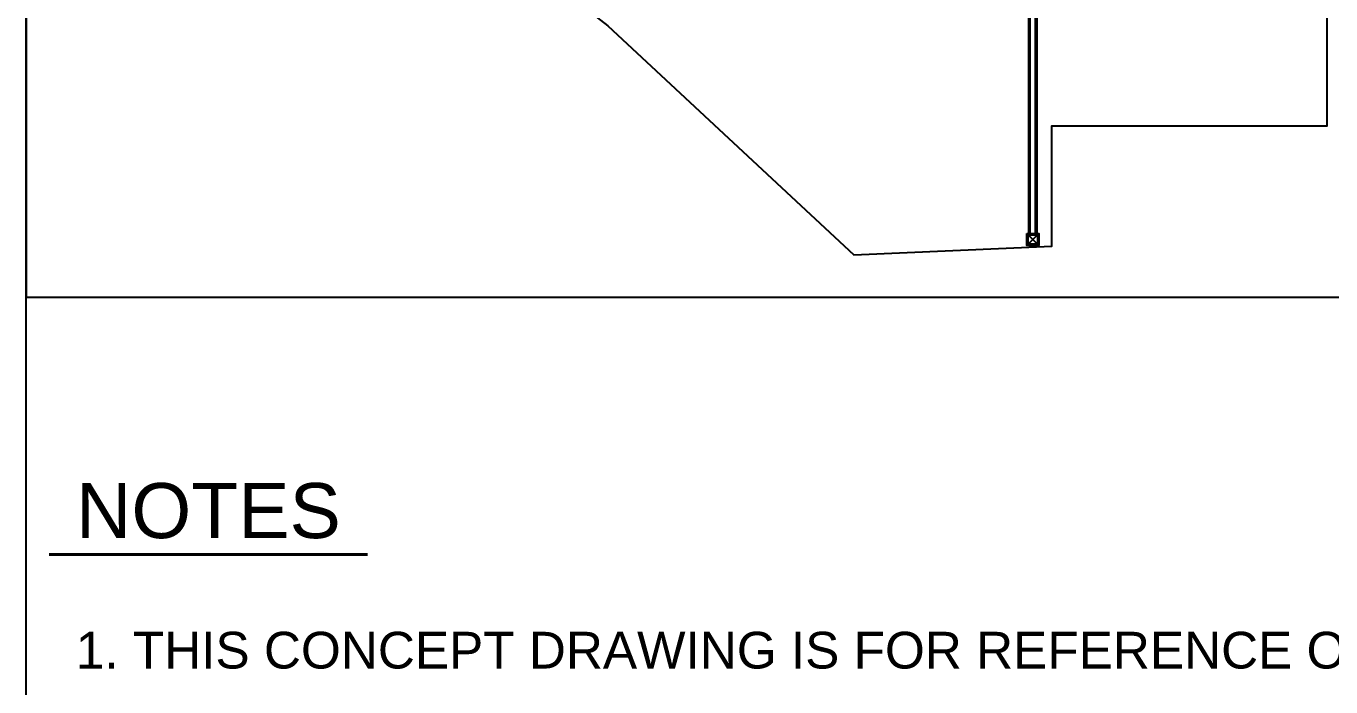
# Model space of a CAD drawing. Header units: millimetres. Extents: x 2448621 to 2484291, y -423869 to -398639.
# Drawn here: x 2477607 to 2481872, y -405066 to -402907 of the extents above; entities that cross this region are included whole.
import ezdxf
from ezdxf.enums import TextEntityAlignment as Align

# ---------------------------------------------------------------- set-up
doc = ezdxf.new("R2010")
doc.units = ezdxf.units.MM
doc.header["$LTSCALE"] = 30
for name, color, linetype in [('C_BLOCK', 7, 'Continuous'), ('C_TEXT_01', 2, 'Continuous'), ('SITE BOUNDARY-AP', 4, 'xxx'), ('TAN-TIT', 30, 'Continuous')]:
    doc.layers.add(name, color=color, linetype=linetype)
doc.layers.add('DITCH', color=7, linetype='Continuous', lineweight=0)
doc.styles.add('Arial', font='arial.ttf')
doc.styles.get("Standard").update_dxf_attribs({"font": 'romans.shx', "width": 0.75, "bigfont": 'whgtxt.shx'})
doc.linetypes.add('xxx', pattern='A,0.25,-0.022286,["xxx",Standard,S=0.1,R=0,X=0,Y=-0.035957],-0.221744', length=0.49403)

# ---------------------------------------------------------------- blocks, each defined once
blk = doc.blocks.new('KEY PLAN_NEW')
at = {"layer": 'DITCH', "color": 253, "lineweight": -3}
for p, q in [((-1773.5, -2947.9), (-1773.5, -2139.9)), ((-1770.5, -2947.9), (-1770.5, -2139.9)), ((-1758.5, -2947.9), (-1758.5, -2139.9)), ((-1755.5, -2947.9), (-1755.5, -2139.9)), ((-1774.5, -2947.9), (-1754.5, -2967.9)), ((-1754.5, -2947.9), (-1774.5, -2967.9))]:
    blk.add_line(p, q, dxfattribs=at)
for points in [[(-1777.5, -2944.9), (-1751.5, -2944.9), (-1751.5, -2970.9), (-1777.5, -2970.9)], [(-1774.5, -2947.9), (-1754.5, -2947.9), (-1754.5, -2967.9), (-1774.5, -2967.9)]]:
    blk.add_lwpolyline(points, close=True, dxfattribs=at)
at = {"layer": 'SITE BOUNDARY-AP', "color": 253, "linetype": 'Continuous', "ltscale": 10000, "flags": 128}
blk.add_lwpolyline([(-3765.8, -608.8), (-3632.6, -1235.3), (-3494, -1554.1), (-2982.6, -2265.8), (-2690.7, -2493), (-2154.6, -2991.2), (-1723, -2972.4), (-1723, -2710.4), (-1123, -2710.4), (-1123, -2344.4)], dxfattribs=at)
at = {"layer": 'TAN-TIT'}
blk.add_lwpolyline([(-3958.6, -3083.9), (0, -3083.9), (0, 0), (-3958.6, 0)], close=True, dxfattribs=at)

msp = doc.modelspace()

# ---------------------------------------------------------------- linework, layer by layer
at = {"layer": 'C_BLOCK', "color": 1, "linetype": 'Continuous', "lineweight": 40}
msp.add_line((2477682.5, -404634.1), (2478722.9, -404634.1), dxfattribs=at)
at = {"layer": 'TAN-TIT'}
msp.add_line((2477606.9, -417121.4), (2477606.9, -399167.4), dxfattribs=at)

# ---------------------------------------------------------------- block references
at = {"xscale": 1.5, "yscale": 1.5, "zscale": 1.5}
msp.add_blockref('KEY PLAN_NEW', (2483544.9, -399167.4), dxfattribs=at)

# ---------------------------------------------------------------- texts
at = {"layer": 'C_BLOCK', "color": 3, "ltscale": 10, "style": 'Arial'}
msp.add_text('NOTES', height=180, dxfattribs=at).set_placement((2478202.7, -404634.1), align=Align.BOTTOM_CENTER)
at = {"layer": 'C_TEXT_01', "style": 'Arial'}
msp.add_text('1. THIS CONCEPT DRAWING IS FOR REFERENCE ONLY.', height=120, dxfattribs=at).set_placement((2477769.6, -404946.1), align=Align.MIDDLE_LEFT)

doc.saveas('drawing.dxf')
